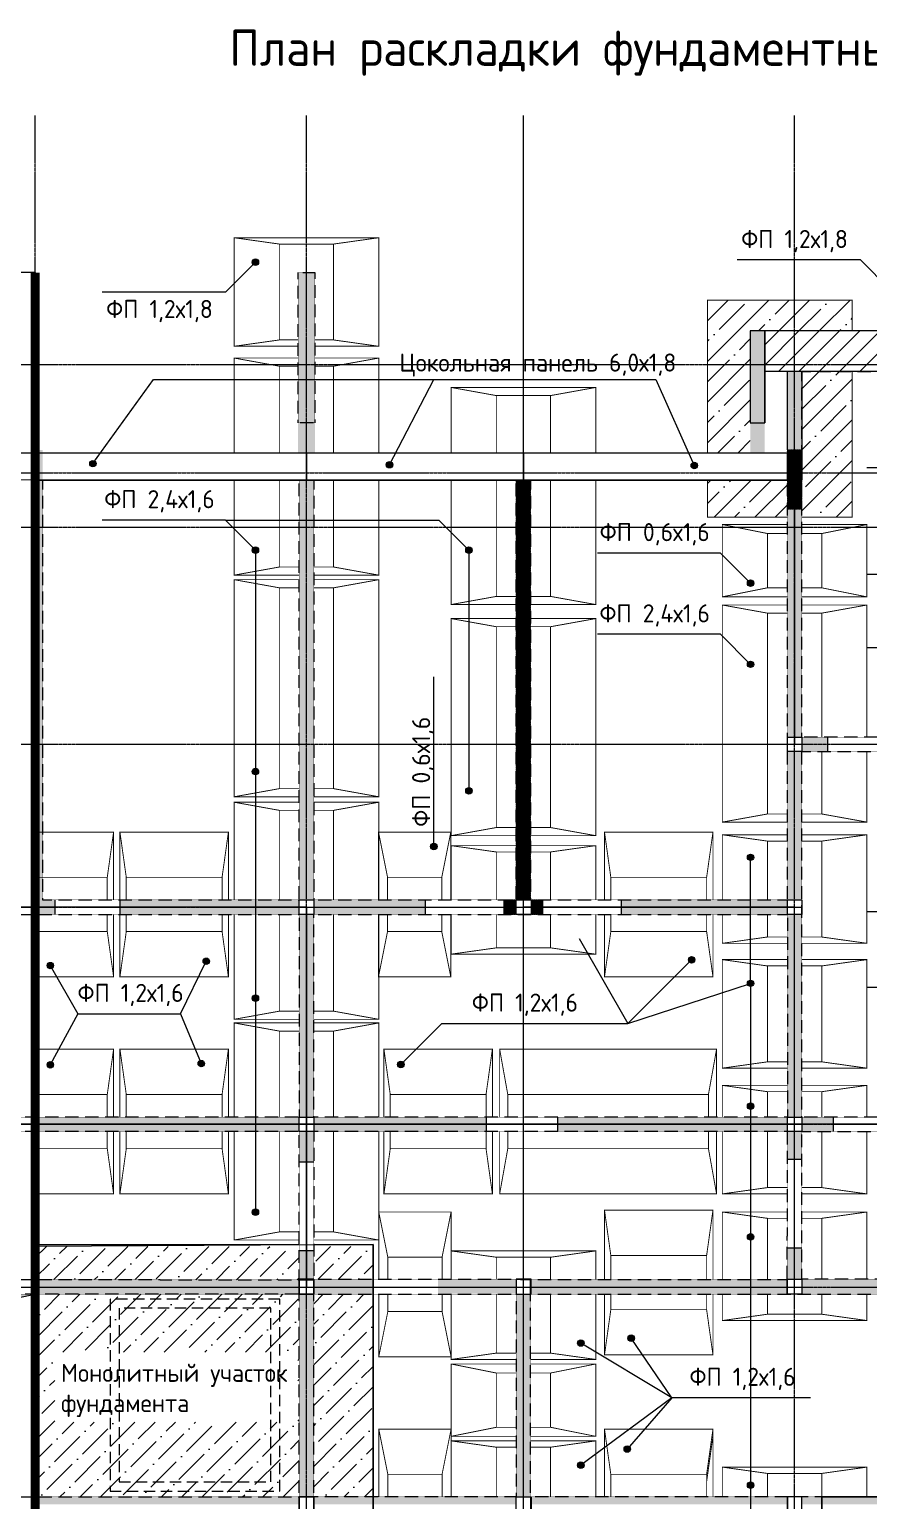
# Model space of a CAD drawing. Header units: millimetres. Extents: x -10163 to 1081624, y -5450 to 230390.
# Drawn here: x 306678 to 315962, y 18710 to 34973 of the extents above; entities that cross this region are included whole.
import ezdxf

# ---------------------------------------------------------------- set-up
doc = ezdxf.new("R2010")
doc.units = ezdxf.units.MM
doc.linetypes.add('HIDDEN', pattern=[0.375, 0.25, -0.125])
doc.linetypes.add('Штрих-пунктир', pattern=[24, 20, -1.5, 1, -1.5])
for name, color, linetype in [('0разрез', 7, 'Continuous'), ('Выноски', 130, 'Continuous'), ('заливка стен', 41, 'Continuous'), ('Кровля', 92, 'Continuous'), ('Лестница', 7, 'Continuous'), ('Оси 2', 253, 'Continuous'), ('Панели', 210, 'Continuous'), ('Перегородки', 150, 'Continuous'), ('Перекрытия', 100, 'Continuous'), ('Покрытия', 50, 'Continuous'), ('Стены', 40, 'Continuous'), ('Стены1', 120, 'Continuous'), ('Стыки', 100, 'Continuous'), ('Фундаменты', 40, 'Continuous')]:
    doc.layers.add(name, color=color, linetype=linetype)
doc.styles.add('ГОСТ', font='GOST Common.ttf', dxfattribs={"height": 400})

msp = doc.modelspace()

# ---------------------------------------------------------------- hatches: boundary and pattern name
at = {"layer": 'Выноски', "lineweight": 9}
h = msp.add_hatch(color=256, dxfattribs=at)
h.dxf.hatch_style = 1
h.paths.add_polyline_path([(309142.729, 32399.45, 1), (309214.218, 32399.45, 1)])
h = msp.add_hatch(color=256, dxfattribs=at)
h.dxf.hatch_style = 1
h.paths.add_polyline_path([(307344.937, 30172.527, 1), (307416.426, 30172.527, 1)])
h = msp.add_hatch(color=256, dxfattribs=at)
h.dxf.hatch_style = 1
h.paths.add_polyline_path([(310625.872, 30160.225, 1), (310697.361, 30160.225, 1)])
h = msp.add_hatch(color=256, dxfattribs=at)
h.dxf.hatch_style = 1
h.paths.add_polyline_path([(313997.764, 30152.608, 1), (314069.253, 30152.608, 1)])
h = msp.add_hatch(color=256, dxfattribs=at)
h.dxf.hatch_style = 1
h.paths.add_polyline_path([(309142.729, 29216.08, 1), (309214.218, 29216.08, 1)])
h = msp.add_hatch(color=256, dxfattribs=at)
h.dxf.hatch_style = 1
h.paths.add_polyline_path([(311504.78, 29216.08, 1), (311576.269, 29216.08, 1)])
h = msp.add_hatch(color=256, dxfattribs=at)
h.dxf.hatch_style = 1
h.paths.add_polyline_path([(314620.69, 28851.717, -1), (314692.179, 28851.717, -1)])
h = msp.add_hatch(color=256, dxfattribs=at)
h.dxf.hatch_style = 1
h.paths.add_polyline_path([(314620.69, 27953.982, -1), (314692.179, 27953.982, -1)])
h = msp.add_hatch(color=256, dxfattribs=at)
h.dxf.hatch_style = 1
h.paths.add_polyline_path([(309142.729, 26768.382, 1), (309214.218, 26768.382, 1)])
h = msp.add_hatch(color=256, dxfattribs=at)
h.dxf.hatch_style = 1
h.paths.add_polyline_path([(311504.78, 26555.244, 1), (311576.269, 26555.244, 1)])
h = msp.add_hatch(color=256, dxfattribs=at)
h.dxf.hatch_style = 1
h.paths.add_polyline_path([(311116.051, 25939.735, 1), (311187.541, 25939.735, 1)])
h = msp.add_hatch(color=256, dxfattribs=at)
h.dxf.hatch_style = 1
h.paths.add_polyline_path([(314620.69, 25820.609, -1), (314692.179, 25820.609, -1)])
h = msp.add_hatch(color=256, dxfattribs=at)
h.dxf.hatch_style = 1
h.paths.add_polyline_path([(313968.548, 24687.973, -1), (314040.037, 24687.973, -1)])
h = msp.add_hatch(color=256, dxfattribs=at)
h.dxf.hatch_style = 1
h.paths.add_polyline_path([(306873.994, 24624.166, -1), (306945.483, 24624.166, -1)])
h = msp.add_hatch(color=256, dxfattribs=at)
h.dxf.hatch_style = 1
h.paths.add_polyline_path([(308599.46, 24671.55, -1), (308670.95, 24671.55, -1)])
h = msp.add_hatch(color=256, dxfattribs=at)
h.dxf.hatch_style = 1
h.paths.add_polyline_path([(314620.69, 24427.739, -1), (314692.179, 24427.739, -1)])
h = msp.add_hatch(color=256, dxfattribs=at)
h.dxf.hatch_style = 1
h.paths.add_polyline_path([(309142.729, 24263.977, 1), (309214.218, 24263.977, 1)])
h = msp.add_hatch(color=256, dxfattribs=at)
h.dxf.hatch_style = 1
h.paths.add_polyline_path([(306873.994, 23527.23, -1), (306945.483, 23527.23, -1)])
h = msp.add_hatch(color=256, dxfattribs=at)
h.dxf.hatch_style = 1
h.paths.add_polyline_path([(308543.941, 23540.468, -1), (308615.431, 23540.468, -1)])
h = msp.add_hatch(color=256, dxfattribs=at)
h.dxf.hatch_style = 1
h.paths.add_polyline_path([(310750.82, 23530.327, -1), (310822.309, 23530.327, -1)])
h = msp.add_hatch(color=256, dxfattribs=at)
h.dxf.hatch_style = 1
h.paths.add_polyline_path([(314620.69, 23069.518, -1), (314692.179, 23069.518, -1)])
h = msp.add_hatch(color=256, dxfattribs=at)
h.dxf.hatch_style = 1
h.paths.add_polyline_path([(309142.729, 21898.071, 1), (309214.218, 21898.071, 1)])
h = msp.add_hatch(color=256, dxfattribs=at)
h.dxf.hatch_style = 1
h.paths.add_polyline_path([(314620.69, 21623.935, -1), (314692.179, 21623.935, -1)])
h = msp.add_hatch(color=256, dxfattribs=at)
h.dxf.hatch_style = 1
h.paths.add_polyline_path([(313299.23, 20505.603, -1), (313370.719, 20505.603, -1)])
h = msp.add_hatch(color=256, dxfattribs=at)
h.dxf.hatch_style = 1
h.paths.add_polyline_path([(312742.644, 20451.597, -1), (312814.134, 20451.597, -1)])
h = msp.add_hatch(color=256, dxfattribs=at)
h.dxf.hatch_style = 1
h.paths.add_polyline_path([(313255.999, 19279.674, -1), (313327.488, 19279.674, -1)])
h = msp.add_hatch(color=256, dxfattribs=at)
h.dxf.hatch_style = 1
h.paths.add_polyline_path([(312742.644, 19101.454, -1), (312814.134, 19101.454, -1)])
h = msp.add_hatch(color=256, dxfattribs=at)
h.dxf.hatch_style = 1
h.paths.add_polyline_path([(314620.69, 18879.439, -1), (314692.179, 18879.439, -1)])
at = {"layer": 'заливка стен', "lineweight": 9}
h = msp.add_hatch(dxfattribs=at)
h.set_pattern_fill('ANSI35', color=256, scale=50)
h.paths.add_polyline_path([(315780, 31190), (315223.24, 31190), (315223.24, 29580), (315780, 29580)])
h.paths.add_polyline_path([(315063.24, 29989.892), (314180, 29989.892), (314180, 29580), (315063.24, 29580)])
h.paths.add_polyline_path([(315780, 31980), (315143.24, 31980), (315143.24, 31640), (315780, 31640)])
h.paths.add_polyline_path([(314653.24, 31270), (314653.24, 31640), (315143.24, 31640), (315143.24, 31980), (314180, 31980), (314180, 31270)])
h.paths.add_polyline_path([(314653.24, 30289.892), (314653.24, 31270), (314180, 31270), (314180, 30289.892)])
at = {"layer": 'Перегородки', "lineweight": 9}
h = msp.add_hatch(color=256, dxfattribs=at)
h.dxf.hatch_style = 1
h.paths.add_polyline_path([(309836.62, 32284.951), (309743.24, 32284.951), (309743.24, 31270), (309836.62, 31270)])
h.paths.add_polyline_path([(309743.24, 32284.951), (309649.859, 32284.951), (309649.859, 31270), (309743.24, 31270)])
h.paths.add_polyline_path([(309836.62, 31270), (309743.24, 31270), (309743.24, 30289.892), (309836.62, 30289.892)])
h.paths.add_polyline_path([(309743.24, 31270), (309649.859, 31270), (309649.859, 30289.892), (309743.24, 30289.892)])
h.paths.add_polyline_path([(309823.24, 29470), (309743.24, 29470), (309743.24, 27070), (309823.24, 27070)])
h.paths.add_polyline_path([(309743.24, 29470), (309663.24, 29470), (309663.24, 27070), (309743.24, 27070)])
h.paths.add_polyline_path([(309743.24, 29991.563), (309663.24, 29991.563), (309663.24, 29470), (309743.24, 29470)])
h.paths.add_polyline_path([(309823.139, 29991.539), (309743.139, 29991.539), (309743.24, 29470), (309823.24, 29470)])
h.paths.add_polyline_path([(306960, 25270), (306743.24, 25270), (306743.24, 25190), (306960, 25190)])
h.paths.add_polyline_path([(306960, 25350), (306823.24, 25350), (306823.24, 25600), (306743.24, 25600), (306743.24, 25270), (306960, 25270)])
h.paths.add_polyline_path([(306823.24, 26100), (306743.24, 26100), (306743.24, 25600), (306823.24, 25600)])
h.paths.add_polyline_path([(306823.24, 27070), (306743.24, 27070), (306743.24, 26100), (306823.24, 26100)])
h.paths.add_polyline_path([(306823.24, 29470), (306743.24, 29470), (306743.24, 27070), (306823.24, 27070)])
h.paths.add_polyline_path([(306823.24, 30325.049), (306743.24, 30325.049), (306743.24, 29470), (306823.24, 29470)])
h.paths.add_polyline_path([(309663.24, 25190), (309663.24, 25270), (307679.729, 25270), (307679.729, 25190)])
h.paths.add_polyline_path([(311060, 25350), (309823.24, 25350), (309823.24, 25270), (311060, 25270)])
h.paths.add_polyline_path([(309743.24, 25350), (309823.24, 25350), (309823.24, 27070), (309743.24, 27070)])
h.paths.add_polyline_path([(309663.24, 25350), (309743.24, 25350), (309743.24, 27070), (309663.24, 27070)])
h.paths.add_polyline_path([(309663.24, 25270), (309663.24, 25350), (307679.729, 25350), (307679.729, 25270)])
h.paths.add_polyline_path([(309823.24, 25270), (309823.24, 25190), (311060, 25190), (311060, 25270)])
h.paths.add_polyline_path([(309823.24, 22950), (309823.24, 22870), (311730, 22870), (311730, 22950)])
h.paths.add_polyline_path([(309743.24, 22950), (309823.24, 22950), (309823.24, 25190), (309743.24, 25190)])
h.paths.add_polyline_path([(309663.24, 22950), (309743.24, 22950), (309743.24, 25190), (309663.24, 25190)])
h.paths.add_polyline_path([(309663.24, 22870), (309663.24, 22950), (306743.24, 22950), (306743.24, 22870)])
h = msp.add_hatch(color=256, dxfattribs=at)
h.dxf.hatch_style = 1
h.paths.add_polyline_path([(314813.24, 31640), (314653.24, 31640), (314653.24, 30933.322), (314813.24, 30933.322)])
h.paths.add_polyline_path([(314813.24, 30933.322), (314653.24, 30933.322), (314653.24, 30288.37), (314813.24, 30288.37)])
h = msp.add_hatch(color=256, dxfattribs=at)
h.dxf.hatch_style = 1
h.paths.add_polyline_path([(307687.518, 21151.712), (306968.042, 21151.712), (306968.042, 21070), (307687.518, 21070)])
h.paths.add_polyline_path([(307687.518, 21070), (306968.042, 21070), (306968.042, 20991.806), (307687.518, 20991.806)])
h.paths.add_polyline_path([(309663.24, 21070), (307688.382, 21070), (307688.382, 20990), (309663.24, 20990)])
h.paths.add_polyline_path([(312063.24, 21155.728), (311199.729, 21156.167), (311199.729, 21070), (312063.24, 21070)])
h.paths.add_polyline_path([(312063.24, 21070), (311199.729, 21070), (311199.729, 20996.533), (312063.24, 20996.533)])
h.paths.add_polyline_path([(309663.24, 21150), (307688.382, 21152.588), (307688.382, 21070), (309663.24, 21070)])
h.paths.add_polyline_path([(306968.653, 21153.531), (306743.24, 21153.826), (306743.24, 21070), (306968.653, 21070)])
h.paths.add_polyline_path([(306968.653, 21070), (306743.24, 21070), (306743.24, 20993.531), (306968.653, 20993.531)])
h.paths.add_polyline_path([(315223.24, 30325.049), (315143.24, 30325.073), (315143.24, 29470), (315223.24, 29470)])
h.paths.add_polyline_path([(315143.24, 30325.073), (315063.24, 30325.097), (315063.24, 29470), (315143.24, 29470)])
h.paths.add_polyline_path([(318143.24, 31190), (318063.24, 31190), (318063.24, 31020), (318143.24, 31020)])
h.paths.add_polyline_path([(318223.24, 31190), (318143.24, 31190), (318143.24, 31020), (318223.24, 31020)])
h.paths.add_polyline_path([(318143.24, 30300), (318063.24, 30300), (318063.24, 29470), (318143.24, 29470)])
h.paths.add_polyline_path([(318223.24, 30300), (318143.24, 30300), (318143.24, 29470), (318223.24, 29470)])
h.paths.add_polyline_path([(318143.24, 23580), (318063.24, 23580), (318063.24, 22950), (318143.24, 22950)])
h.paths.add_polyline_path([(318223.24, 23580), (318143.24, 23580), (318143.24, 22950), (318223.24, 22950)])
h.paths.add_polyline_path([(316700, 22870), (316440, 22870), (316440, 22790), (316700, 22790)])
h.paths.add_polyline_path([(316700, 22950), (316440, 22950), (316440, 22870), (316700, 22870)])
h.paths.add_polyline_path([(313226.479, 25190), (315063.24, 25190), (315063.24, 25270), (313226.479, 25270)])
h.paths.add_polyline_path([(315063.24, 25270), (315063.24, 25350), (313226.479, 25350), (313226.479, 25270)])
h.paths.add_polyline_path([(315223.24, 25350), (315223.24, 26990), (315143.24, 26990), (315143.24, 25350)])
h.paths.add_polyline_path([(315223.24, 27070), (315223.24, 26990), (315510, 26990), (315510, 27070)])
h.paths.add_polyline_path([(315223.24, 27150), (315223.24, 27070), (315510, 27070), (315510, 27150)])
h.paths.add_polyline_path([(315143.24, 27150), (315223.24, 27150), (315223.24, 29470), (315143.24, 29470)])
h.paths.add_polyline_path([(315063.24, 27150), (315143.24, 27150), (315143.24, 29470), (315063.24, 29470)])
h.paths.add_polyline_path([(315143.24, 26990), (315063.24, 26990), (315063.24, 25350), (315143.24, 25350)])
h.paths.add_polyline_path([(318223.24, 24420), (318223.24, 26990), (318143.24, 26990), (318143.24, 24420)])
h.paths.add_polyline_path([(318223.24, 27070), (318223.24, 26990), (320400, 26990), (320400, 27070)])
h.paths.add_polyline_path([(318063.24, 27150), (318143.24, 27150), (318143.24, 29470), (318063.24, 29470)])
h.paths.add_polyline_path([(318063.24, 27070), (318063.24, 27150), (316230, 27150), (316230, 27070)])
h.paths.add_polyline_path([(318063.24, 26990), (318063.24, 27070), (316230, 27070), (316230, 26990)])
h.paths.add_polyline_path([(318143.24, 26990), (318063.24, 26990), (318063.24, 24420), (318143.24, 24420)])
h.paths.add_polyline_path([(318223.24, 27150), (318223.24, 27070), (320400, 27070), (320400, 27150)])
h.paths.add_polyline_path([(318143.24, 27150), (318223.24, 27150), (318223.24, 29470), (318143.24, 29470)])
h.paths.add_polyline_path([(309823.24, 22450), (309823.24, 22790), (309743.24, 22790), (309743.24, 22450)])
h.paths.add_polyline_path([(309823.24, 22870), (309823.24, 22790), (311730, 22790), (311730, 22870)])
h.paths.add_polyline_path([(309663.24, 22790), (309663.24, 22870), (306743.24, 22870), (306743.24, 22790)])
h.paths.add_polyline_path([(309743.24, 22790), (309663.24, 22790), (309663.24, 22450), (309743.24, 22450)])
h.paths.add_polyline_path([(315223.24, 22790), (315143.24, 22790), (315143.24, 22480.041), (315223.24, 22480)])
h.paths.add_polyline_path([(315223.24, 22870), (315223.24, 22790), (315570, 22790), (315570, 22870)])
h.paths.add_polyline_path([(315223.24, 22950), (315223.24, 22870), (315570, 22870), (315570, 22950)])
h.paths.add_polyline_path([(315063.24, 22870), (315063.24, 22950), (312520, 22950), (312520, 22870)])
h.paths.add_polyline_path([(312520, 22790), (315063.24, 22790), (315063.24, 22870), (312520, 22870)])
h.paths.add_polyline_path([(315143.24, 22790), (315063.24, 22790), (315063.082, 22480.081), (315143.24, 22480.041)])
h.paths.add_polyline_path([(315223.098, 21070), (315223.098, 20990), (316700, 20990), (316700, 21070)])
h.paths.add_polyline_path([(315143.24, 21156.841), (315223.098, 21156.841), (315223.098, 21070), (316700, 21070), (316700, 21157.368), (315223.24, 21157.368), (315223.24, 21500), (315143.24, 21500.041)])
h.paths.add_polyline_path([(315143.24, 22950), (315223.24, 22950), (315223.24, 25190), (315143.24, 25190)])
h.paths.add_polyline_path([(312222.822, 21155.647), (312222.822, 21070), (315063.24, 21070), (315063.24, 21156.841), (315143.24, 21156.841), (315143.24, 21500.041), (315062.584, 21500.082), (315062.408, 21154.203)])
h.paths.add_polyline_path([(312143.24, 21155.647), (312222.822, 21155.647), (312143.24, 21155.687)])
h.paths.add_polyline_path([(315063.24, 25190), (315063.24, 22950), (315143.24, 22950), (315143.24, 25190)])
h.paths.add_polyline_path([(309823.24, 21070), (309823.24, 20990), (310480, 20990), (310480, 21070)])
h.paths.add_polyline_path([(309743.24, 21150), (309823.24, 21150), (309823.24, 21070), (310480, 21070), (310480, 21156.533), (309823.24, 21156.867), (309823.24, 21470), (309743.24, 21470)])
h.paths.add_polyline_path([(309663.24, 21150), (309743.24, 21150), (309743.24, 21470), (309663.24, 21470)])
h.paths.add_polyline_path([(309823.24, 18750), (309823.24, 18670), (310480, 18670), (310480, 18750)])
h.paths.add_polyline_path([(309743.24, 18750), (309823.24, 18750), (309823.24, 20990), (309743.24, 20990)])
h.paths.add_polyline_path([(309663.24, 20990), (309663.24, 18750), (309743.24, 18750), (309743.24, 20990)])
h.paths.add_polyline_path([(309663.24, 18670), (309663.24, 18750), (306743.24, 18750), (306743.24, 18670)])
h.paths.add_polyline_path([(315223.098, 18750), (315223.098, 18670), (316700, 18670), (316700, 18750)])
h.paths.add_polyline_path([(312063.24, 18750), (312143.24, 18750), (312143.24, 20990), (312063.24, 20990)])
h.paths.add_polyline_path([(312063.24, 18670), (312063.24, 18750), (310480, 18750), (310480, 18670)])
h.paths.add_polyline_path([(312143.24, 18750), (312222.822, 18750), (312222.822, 18670), (315063.24, 18670), (315063.24, 18750), (312223.24, 18750), (312223.24, 20990), (315063.24, 20990), (315063.24, 21070), (312222.822, 21070), (312222.822, 20990), (312143.24, 20990)])
h = msp.add_hatch(color=256, dxfattribs=at)
h.dxf.hatch_style = 1
h.paths.add_polyline_path([(315143.24, 31190), (315063.24, 31190), (315063.24, 30325.097), (315143.24, 30325.073)])
h = msp.add_hatch(color=256, dxfattribs=at)
h.dxf.hatch_style = 1
h.paths.add_polyline_path([(315223.24, 31190), (315143.24, 31190), (315143.24, 30325.073), (315223.24, 30325.049)])
h = msp.add_hatch(dxfattribs=at)
h.set_pattern_fill('ANSI31', color=256)
h.paths.add_polyline_path([(312223.24, 29470), (312143.24, 29470), (312143.24, 27070), (312223.24, 27070)])
h.paths.add_polyline_path([(312143.24, 29470), (312063.24, 29470), (312063.24, 27070), (312143.24, 27070)])
h.paths.add_polyline_path([(312143.138, 29990.837), (312063.138, 29990.837), (312063.24, 29470), (312143.24, 29470)])
h.paths.add_polyline_path([(312223.138, 29990.812), (312143.138, 29990.812), (312143.24, 29470), (312223.24, 29470)])
h.paths.add_polyline_path([(315143.24, 30325.073), (315063.24, 30325.097), (315063.24, 29670), (315143.24, 29670)])
h.paths.add_polyline_path([(315223.24, 30325.049), (315143.24, 30325.073), (315143.24, 29670), (315223.24, 29670)])
h.paths.add_polyline_path([(312230, 25350), (312230, 25270), (312356.479, 25270), (312356.479, 25350)])
h.paths.add_polyline_path([(312143.24, 25350), (312223.24, 25350), (312223.24, 27070), (312143.24, 27070)])
h.paths.add_polyline_path([(312063.24, 25350), (312143.24, 25350), (312143.24, 27070), (312063.24, 27070)])
h.paths.add_polyline_path([(312063.24, 25270), (312063.24, 25350), (311930, 25350), (311930, 25270)])
h.paths.add_polyline_path([(312063.24, 25190), (312063.24, 25270), (311930, 25270), (311930, 25190)])
h.paths.add_polyline_path([(312230, 25270), (312230, 25190), (312356.479, 25190), (312356.479, 25270)])
at = {"layer": 'Перекрытия', "lineweight": 9}
h = msp.add_hatch(color=256, dxfattribs=at)
h.dxf.hatch_style = 1
h.paths.add_polyline_path([(306743.24, 20990), (304423.24, 20990), (304423.24, 18750), (304810, 20600)])
at = {"layer": 'Стены1', "lineweight": 9}
h = msp.add_hatch(dxfattribs=at)
h.set_pattern_fill('ANSI31', color=256, scale=50)
h.paths.add_polyline_path([(318143.24, 31640), (318093.24, 31640), (315143.24, 31640), (315143.24, 31270), (318143.24, 31270)])
h.paths.add_polyline_path([(320543.24, 31270), (318143.24, 31270), (318143.24, 31190), (318393.24, 31190), (320193.24, 31190), (320463.24, 31190), (320463.24, 29470), (320543.24, 29470)])
h.paths.add_polyline_path([(320543.24, 31640), (320493.24, 31640), (318143.24, 31640), (318143.24, 31270), (320543.24, 31270)])
h.paths.add_polyline_path([(320913.24, 31270), (320543.24, 31270), (320543.24, 29470), (320913.24, 29470)])
h.paths.add_polyline_path([(320913.24, 31640), (320543.24, 31640), (320543.24, 31270), (320913.24, 31270)])
h.paths.add_polyline_path([(320913.24, 29470), (320543.24, 29470), (320543.24, 27070), (320913.24, 27070)])
h.paths.add_polyline_path([(320543.24, 29470), (320463.24, 29470), (320463.24, 27150), (320463.24, 27070), (320543.24, 27070)])
h.paths.add_polyline_path([(320913.24, 27070), (320543.24, 27070), (320543.24, 22500), (320913.24, 22500)])
h.paths.add_polyline_path([(320543.24, 22870), (318143.24, 22870), (318143.24, 22500), (320543.24, 22500)])
h.paths.add_polyline_path([(320543.24, 27070), (320463.24, 27070), (320463.24, 22950), (318143.24, 22950), (318143.24, 22870), (320543.24, 22870)])
h.paths.add_polyline_path([(318143.24, 22870), (317050, 22870), (317050, 22500), (318143.24, 22500)])
h.paths.add_polyline_path([(318143.24, 22950), (316700, 22950), (316700, 22870), (318143.24, 22870)])
h.paths.add_polyline_path([(318143.24, 16870), (316700, 16870), (316700, 16790), (318143.24, 16790)])
h.paths.add_polyline_path([(320543.24, 17240), (318143.24, 17240), (318143.24, 16870), (320543.24, 16870)])
h.paths.add_polyline_path([(320543.24, 16870), (318143.24, 16870), (318143.24, 16790), (320463.24, 16790), (320463.24, 12670), (320543.24, 12670)])
h.paths.add_polyline_path([(320913.24, 17240), (320543.24, 17240), (320543.24, 16870), (320913.24, 16870)])
h.paths.add_polyline_path([(320543.24, 12670), (320463.24, 12670), (320463.24, 8550), (320193.24, 8550), (318393.24, 8550), (318143.24, 8550), (318143.24, 8470), (320543.24, 8470)])
h.paths.add_polyline_path([(320913.24, 12670), (320543.24, 12670), (320543.24, 8470), (320913.24, 8470)])
h.paths.add_polyline_path([(320913.24, 8470), (320543.24, 8470), (320543.24, 8100), (320913.24, 8100)])
h.paths.add_polyline_path([(320543.24, 8470), (318143.24, 8470), (318143.24, 8100), (320493.24, 8100), (320543.24, 8100)])
h.paths.add_polyline_path([(318143.24, 8470), (315143.24, 8470), (315143.24, 8100), (318093.24, 8100), (318143.24, 8100)])
h.paths.add_polyline_path([(295538.24, 17030.658), (296918.24, 17030.658), (296918.24, 18192.021), (295538.24, 18192.021)], flags=9)
h.paths.add_polyline_path([(305008.24, 17030.658), (306388.24, 17030.658), (306388.24, 18192.021), (305008.24, 18192.021)], flags=9)
h.paths.add_polyline_path([(299445, 11227.424), (300825, 11227.424), (300825, 12388.788), (299445, 12388.788)], flags=9)
h.paths.add_polyline_path([(304790, 11227.424), (306260, 11227.424), (306260, 12388.788), (304790, 12388.788)], flags=9)
h.paths.add_polyline_path([(304910, 15057.424), (306380, 15057.424), (306380, 16218.788), (304910, 16218.788)], flags=9)
h.paths.add_polyline_path([(300993.24, 15017.424), (302463.24, 15017.424), (302463.24, 16178.788), (300993.24, 16178.788)], flags=9)
h.paths.add_polyline_path([(296505, 14007.424), (297945, 14007.424), (297945, 15168.788), (296505, 15168.788)], flags=9)
h.paths.add_polyline_path([(301008.24, 17030.658), (302388.24, 17030.658), (302388.24, 18192.021), (301008.24, 18192.021)], flags=9)
h.paths.add_polyline_path([(302178.24, 11206.567), (303618.24, 11206.567), (303618.24, 12367.93), (302178.24, 12367.93)], flags=9)
h.paths.add_polyline_path([(297020, 9804.091), (298490, 9804.091), (298490, 10965.455), (297020, 10965.455)], flags=9)
h.paths.add_polyline_path([(294395, 9804.091), (295835, 9804.091), (295835, 10965.455), (294395, 10965.455)], flags=9)
h.paths.add_polyline_path([(292340, 14007.424), (293810, 14007.424), (293810, 15168.788), (292340, 15168.788)], flags=9)
h.paths.add_polyline_path([(291325, 9804.091), (292765, 9804.091), (292765, 10965.455), (291325, 10965.455)], flags=9)
h.paths.add_polyline_path([(302480, 19504.091), (303950, 19504.091), (303950, 20665.455), (302480, 20665.455)], flags=9)
h.paths.add_polyline_path([(295538.24, 21637.524), (296918.24, 21637.524), (296918.24, 22798.888), (295538.24, 22798.888)], flags=9)
h.paths.add_polyline_path([(305008.24, 21637.524), (306388.24, 21637.524), (306388.24, 22798.888), (305008.24, 22798.888)], flags=9)
h.paths.add_polyline_path([(304910, 23610.758), (306380, 23610.758), (306380, 24772.121), (304910, 24772.121)], flags=9)
h.paths.add_polyline_path([(300993.24, 23650.758), (302463.24, 23650.758), (302463.24, 24812.121), (300993.24, 24812.121)], flags=9)
h.paths.add_polyline_path([(296505, 24660.758), (297945, 24660.758), (297945, 25822.121), (296505, 25822.121)], flags=9)
h.paths.add_polyline_path([(297719.12, 19578.409), (298544.12, 19578.409), (298544.12, 20129.545), (297719.12, 20129.545)], flags=9)
h.paths.add_polyline_path([(293845.74, 19615.076), (294670.74, 19615.076), (294670.74, 20166.212), (293845.74, 20166.212)], flags=9)
h.paths.add_polyline_path([(301008.24, 21637.524), (302388.24, 21637.524), (302388.24, 22798.888), (301008.24, 22798.888)], flags=9)
h.paths.add_polyline_path([(292340, 24660.758), (293810, 24660.758), (293810, 25822.121), (292340, 25822.121)], flags=9)
h.paths.add_polyline_path([(306958.333, 19577.727), (309646.818, 19577.727), (309646.818, 20351.97), (306958.333, 20351.97)], flags=9)
h.paths.add_polyline_path([(315143.24, 31190), (318143.24, 31190), (318143.24, 31270), (315143.24, 31270)])
h.paths.add_polyline_path([(314813.24, 31270), (314813.24, 31190), (315143.24, 31190), (315143.24, 31270)])
h.paths.add_polyline_path([(314813.24, 31640), (314813.24, 31270), (315143.24, 31270), (315143.24, 31640)])
h.paths.add_polyline_path([(317050, 17240), (317050, 16870), (318143.24, 16870), (318143.24, 17240)])
h.paths.add_polyline_path([(315143.24, 8550), (314773.24, 8550), (314773.24, 8470), (315143.24, 8470)])
h.paths.add_polyline_path([(318143.24, 8550), (315143.24, 8550), (315143.24, 8470), (318143.24, 8470)])
h.paths.add_polyline_path([(320913.24, 16870), (320543.24, 16870), (320543.24, 12670), (320913.24, 12670)])
h.paths.add_polyline_path([(314813.24, 8470), (314813.24, 8100), (315143.24, 8100), (315143.24, 8470)])
at = {"layer": 'Фундаменты', "lineweight": 9}
h = msp.add_hatch(dxfattribs=at)
h.set_pattern_fill('ANSI36', color=256, scale=50)
h.paths.add_polyline_path([(309663.24, 21520), (306743.24, 21520), (306743.24, 21153.826), (309663.24, 21150)])
h.paths.add_polyline_path([(310480, 21520), (309823.24, 21520), (309823.24, 21156.867), (310480, 21156.751)])
h.paths.add_polyline_path([(310480, 20990), (309823.24, 20990), (309823.24, 18750), (310480, 18750)])
h.paths.add_polyline_path([(310480, 18580.829), (309823.24, 18580.829), (309823.24, 18220), (310480, 18220)])
h.paths.add_polyline_path([(309663.24, 18580.829), (306743.24, 18585.94), (306743.24, 18220), (309663.24, 18220)])
h.paths.add_polyline_path([(309663.24, 20990), (306743.24, 20990), (306743.24, 18750), (309663.24, 18750)])
h.paths.add_polyline_path([(306958.333, 19577.727), (309646.818, 19577.727), (309646.818, 20351.97), (306958.333, 20351.97)], flags=16)

# ---------------------------------------------------------------- linework, layer by layer
at = {"layer": '0разрез'}
msp.add_lwpolyline([(315443.24, 18750), (316162.969, 18750), (316162.969, 18590), (315443.24, 18590)], close=True, dxfattribs=at)
at = {"layer": 'Выноски', "lineweight": 9}
for p, q in [((309178.474, 32399.45), (308846.278, 32067.255)), ((315871.322, 32424.095), (314508.153, 32424.095)), ((316203.518, 32091.9), (315871.322, 32424.095)), ((308846.278, 32067.255), (307483.109, 32067.255)), ((307380.682, 30172.527), (308049.677, 31101.672)), ((308049.677, 31101.672), (313607.042, 31101.672)), ((310661.616, 30160.225), (311152.162, 31101.672)), ((313607.042, 31101.672), (314033.509, 30152.608)), ((317304.199, 30126.897), (315941.029, 30126.897)), ((308846.278, 29548.275), (307483.109, 29548.275)), ((309178.474, 29216.08), (308846.278, 29548.275)), ((308846.278, 29548.275), (311208.329, 29548.275)), ((311540.524, 29216.08), (311208.329, 29548.275)), ((309178.474, 29216.08), (309178.474, 21898.071)), ((311540.524, 29216.08), (311540.524, 26555.244)), ((314324.239, 29183.913), (312961.07, 29183.913)), ((314656.435, 28851.717), (314324.239, 29183.913)), ((317304.199, 28948.524), (315941.029, 28948.524)), ((314324.239, 28286.177), (312961.07, 28286.177)), ((314656.435, 27953.982), (314324.239, 28286.177)), ((317304.199, 28135.927), (315941.029, 28135.927)), ((311151.796, 25939.735), (311151.796, 27815.175)), ((314656.435, 24427.739), (314656.435, 25820.609)), ((317304.199, 25216.385), (315941.029, 25216.385)), ((312758.41, 24922.277), (313299.689, 23983.37)), ((306909.738, 24624.166), (307212.96, 24090.637)), ((308349.064, 24090.637), (308635.205, 24671.55)), ((314004.292, 24687.973), (313299.689, 23983.37)), ((313299.689, 23983.37), (314656.435, 24427.739)), ((314656.435, 24427.739), (314656.435, 21623.935)), ((317304.199, 24381.775), (315941.029, 24381.775)), ((307212.96, 24090.637), (306909.738, 23527.23)), ((307212.96, 24090.637), (308349.064, 24090.637)), ((308349.064, 24090.637), (308579.686, 23540.468)), ((310786.565, 23530.327), (311239.607, 23983.37)), ((311239.607, 23983.37), (313299.689, 23983.37)), ((314656.435, 21623.935), (314656.435, 14632.578)), ((313783.484, 19846.733), (313334.975, 20505.603)), ((313783.484, 19846.733), (312778.389, 20451.597)), ((313783.484, 19846.733), (312778.389, 19101.454)), ((313783.484, 19846.733), (313291.743, 19279.674)), ((315318.147, 19846.733), (313783.484, 19846.733))]:
    msp.add_line(p, q, dxfattribs=at)
for centre in [(309178.474, 32399.45), (307380.682, 30172.527), (310661.616, 30160.225), (314033.509, 30152.608), (309178.474, 29216.08), (311540.524, 29216.08), (314656.435, 28851.717), (314656.435, 27953.982), (309178.474, 26768.382), (311540.524, 26555.244), (311151.796, 25939.735), (314656.435, 25820.609), (314004.292, 24687.973), (306909.738, 24624.166), (308635.205, 24671.55), (314656.435, 24427.739), (309178.474, 24263.977), (306909.738, 23527.23), (308579.686, 23540.468), (310786.565, 23530.327), (314656.435, 23069.518), (309178.474, 21898.071), (314656.435, 21623.935), (313334.975, 20505.603), (312778.389, 20451.597), (313291.743, 19279.674), (312778.389, 19101.454), (314656.435, 18879.439)]:
    msp.add_circle(centre, 35.745, dxfattribs=at)
at = {"layer": 'Кровля', "lineweight": 9, "const_width": 100}
msp.add_lwpolyline([(306743.24, 32284.951), (306743.24, 7455.049)], dxfattribs=at)
at = {"layer": 'Лестница', "linetype": 'HIDDEN', "lineweight": 9, "ltscale": 500}
for points in [[(307570, 18815.415), (309450, 18815.415), (309450, 20935.415), (307570, 20935.415)], [(307670, 18915.415), (309350, 18915.415), (309350, 20835.415), (307670, 20835.415)]]:
    msp.add_lwpolyline(points, close=True, dxfattribs=at)
at = {"layer": 'Оси 2', "linetype": 'Штрих-пунктир', "lineweight": 9}
for p, q in [((306743.24, 5368.318), (306743.24, 34020)), ((309743.24, 5368.318), (309743.24, 34020)), ((315143.24, 5368.318), (315143.24, 34020)), ((306743.24, 5368.318), (306743.24, 33970)), ((309743.24, 5368.318), (309743.24, 33970)), ((315143.24, 5368.318), (315143.24, 33970)), ((287370, 31270), (323790, 31270)), ((287370, 31270), (323790, 31270)), ((287654.391, 30070), (323790, 30070)), ((287370, 29470), (323790, 29470)), ((287370, 29470), (323790, 29470)), ((287370, 27070), (323790, 27070)), ((287370, 27070), (323790, 27070)), ((287370, 25270), (315223.24, 25270)), ((287370, 25270), (315223.24, 25270)), ((287370, 22870), (323790, 22870)), ((287370, 22870), (323790, 22870)), ((287370, 21070), (323790, 21070)), ((287370, 21070), (323790, 21070))]:
    msp.add_line(p, q, dxfattribs=at)
at = {"layer": 'Оси 2', "linetype": 'Continuous', "lineweight": 9}
for q in [(312143.24, 34020), (312143.24, 33970)]:
    msp.add_line((312143.24, 5368.318), q, dxfattribs=at)
at = {"layer": 'Панели', "linetype": 'Continuous', "lineweight": 9}
for p, q in [((315143.24, 30325.049), (315143.24, 27070)), ((309743.24, 25270), (312143.24, 25270)), ((312143.24, 25270), (315143.24, 25270)), ((315143.24, 25270), (312143.24, 25270))]:
    msp.add_line(p, q, dxfattribs=at)
for points in [[(306743.24, 25270), (306743.24, 32284.951), (304343.24, 32284.951), (304343.24, 25270)], [(306743.24, 25270), (306743.24, 32284.951), (304343.24, 32284.951), (304343.24, 25270)], [(304343.24, 25270), (304343.24, 22870), (309743.24, 22870), (309743.24, 25270)], [(304343.24, 22870), (304343.24, 21070), (309743.24, 21070), (309743.24, 22870)], [(309743.24, 22870), (309743.24, 21070), (315143.24, 21070), (315143.24, 22870)]]:
    msp.add_lwpolyline(points, close=True, dxfattribs=at)
for points in [[(306743.24, 32284.951), (306743.24, 30625.049)], [(309743.24, 25270), (309743.24, 22870), (315143.24, 22870), (315143.24, 25270)], [(318143.24, 22950), (318143.24, 22870), (315143.24, 22870)]]:
    msp.add_lwpolyline(points, dxfattribs=at)
at = {"layer": 'Перегородки', "lineweight": 9}
for p, q in [((314813.24, 31640), (314653.24, 31640)), ((314653.24, 31640), (314653.24, 30625.049)), ((314813.24, 30625.049), (314813.24, 31640)), ((315063.24, 30325.049), (315063.24, 31190)), ((315223.24, 31190), (315063.24, 31190)), ((314653.24, 30625.049), (314813.24, 30625.049)), ((315510, 26990), (315510, 27150)), ((306960, 25350), (306960, 25190)), ((307679.729, 25350), (307679.729, 25190)), ((311060, 25190), (311060, 25350)), ((311930, 25190), (311930, 25350)), ((312356.479, 25190), (312356.479, 25350)), ((313226.479, 25190), (313226.479, 25350)), ((311730, 22950), (311730, 22790)), ((312520, 22950), (312520, 22790)), ((315570, 22950), (315570, 22790)), ((309823.24, 22450), (309663.24, 22450)), ((315223.24, 22480), (315063.082, 22480.081)), ((309823.24, 21470), (309663.24, 21470)), ((315223.24, 21500), (315062.584, 21500.082))]:
    msp.add_line(p, q, dxfattribs=at)
at = {"layer": 'Перегородки', "linetype": 'HIDDEN', "lineweight": 9, "ltscale": 10}
for points in [[(309649.859, 32284.951), (309836.62, 32284.951), (309836.62, 30625.049), (309649.859, 30625.049)], [(306823.24, 29989.892), (306823.24, 25350), (309663.24, 25350), (309663.24, 29989.892)], [(309823.24, 29989.892), (309823.24, 25350), (312063.24, 25350), (312063.24, 29989.892)], [(312223.24, 29989.892), (312223.24, 25350), (315063.24, 25350), (315063.24, 29989.892)], [(318063.24, 26990), (318063.24, 22950), (315223.24, 22950), (315223.24, 26990)], [(309663.24, 25190), (309663.24, 22950), (304423.24, 22950), (304423.24, 25190)], [(315063.24, 25190), (315063.24, 22950), (309823.24, 22950), (309823.24, 25190)]]:
    msp.add_lwpolyline(points, close=True, dxfattribs=at)
for points in [[(315223.24, 27150), (315223.24, 31190), (318063.24, 31190), (318063.24, 27150), (315223.24, 27150)], [(309663.24, 22790), (304423.24, 22790), (304423.24, 21156.867), (309663.24, 21150), (309663.24, 22790)], [(315062.409, 21156.841), (315063.24, 22790), (309823.24, 22790), (309823.24, 21156.867), (315062.408, 21154.203)], [(316700, 21157.368), (315223.24, 21157.368), (315223.24, 22790), (316700, 22790)], [(304423.24, 18750), (309663.24, 18750), (309663.24, 20990), (304423.24, 20990), (304423.24, 18750)], [(312063.24, 20990), (312063.24, 18750), (309823.24, 18750), (309823.24, 20990), (312063.24, 20990)], [(316700, 18750), (312223.24, 18750), (312223.24, 20990), (316700, 20990)]]:
    msp.add_lwpolyline(points, dxfattribs=at)
at = {"layer": 'Перекрытия', "lineweight": 9}
msp.add_line((304810, 20600), (306743.24, 20990), dxfattribs=at)
at = {"layer": 'Перекрытия', "lineweight": 9, "const_width": 10}
msp.add_lwpolyline([(304343.24, 32284.951), (306743.24, 32284.951), (306743.24, 30289.892), (304343.24, 30289.892), (304343.24, 32284.951)], dxfattribs=at)
for points in [[(304343.216, 29992.822), (306743.216, 29992.822), (306743.24, 25270), (304343.24, 25270)], [(304343.24, 25270), (306743.24, 25270), (306743.24, 22870), (304343.24, 22870)], [(304343.24, 22870), (306743.24, 22870), (306743.24, 21070), (304343.24, 21070)]]:
    msp.add_lwpolyline(points, close=True, dxfattribs=at)
at = {"layer": 'Стены', "lineweight": -3}
for p, q in [((309743.24, 30289.892), (309743.24, 29991.551)), ((312143.24, 30289.892), (312143.24, 29990.824))]:
    msp.add_line(p, q, dxfattribs=at)
at = {"layer": 'Стены1', "lineweight": 9}
for p, q in [((315063.24, 31190), (314813.24, 31190)), ((315063.24, 31190), (314813.24, 31190)), ((314813.24, 31190), (314813.24, 30625.049)), ((315063.24, 30625.049), (315063.24, 31190))]:
    msp.add_line(p, q, dxfattribs=at)
for points in [[(320913.24, 8100), (320913.24, 17240), (317050, 17240), (317050, 22500), (320913.24, 22500), (320913.24, 31640), (320493.24, 31640), (320493.24, 31640), (318093.24, 31640), (318093.24, 31640), (314813.24, 31640), (314813.24, 31190)], [(318443.24, 8550), (320193.24, 8550), (320463.24, 8550), (320463.24, 16782.539), (316700, 16782.539), (316700, 22950), (320463.24, 22950), (320463.24, 30854.844), (320463.24, 30854.844), (320463.24, 31190), (318393.24, 31190), (318393.24, 31190), (315223.24, 31190), (315223.24, 29989.892), (298863.24, 29994.844)], [(314773.24, 30289.892), (299233.24, 30289.892)]]:
    msp.add_lwpolyline(points, dxfattribs=at)
at = {"layer": 'Стыки', "lineweight": 9}
for points in [[(315223.24, 26990), (315063.24, 26990), (315063.24, 27150), (315223.24, 27150)], [(309663.24, 25350), (309823.24, 25350), (309823.24, 25190), (309663.24, 25190)], [(312063.24, 25350), (312230, 25350), (312230, 25190), (312063.24, 25190)], [(315063.24, 25350), (315223.24, 25350), (315223.24, 25190), (315063.24, 25190)], [(309823.24, 22790), (309663.24, 22790), (309663.24, 22950), (309823.24, 22950)], [(315223.24, 22790), (315063.24, 22790), (315063.24, 22950), (315223.24, 22950)], [(309663.24, 20990), (309823.24, 20990), (309823.24, 21159.171), (309663.24, 21159.171)], [(309663.24, 21150), (309823.24, 21150), (309823.24, 20990), (309663.24, 20990)], [(312063.24, 20990), (312230.444, 20990), (312230.444, 21159.171), (312063.24, 21159.171)], [(312063.24, 20990), (312222.822, 20990), (312222.822, 21155.647), (312063.24, 21155.647)], [(315062.409, 21156.841), (315223.098, 21156.841), (315223.098, 20990), (315062.409, 20990)], [(315063.24, 21159.171), (315223.977, 21159.171), (315223.977, 20990), (315063.24, 20990)], [(309663.24, 18750), (309823.24, 18750), (309823.24, 18580.829), (309663.24, 18580.829)], [(309663.24, 18590), (309823.24, 18590), (309823.24, 18750), (309663.24, 18750)], [(312063.24, 18750), (312230.444, 18750), (312230.444, 18580.829), (312063.24, 18580.829)], [(312063.24, 18750), (312222.822, 18750), (312222.822, 18584.353), (312063.24, 18584.353)], [(315062.409, 18583.159), (315223.098, 18583.159), (315223.098, 18750), (315062.409, 18750)], [(315063.24, 18580.829), (315223.977, 18580.829), (315223.977, 18750), (315063.24, 18750)]]:
    msp.add_lwpolyline(points, close=True, dxfattribs=at)
at = {"layer": 'Фундаменты', "lineweight": 9, "const_width": 10}
for points in [[(309836.62, 31470), (310543.24, 31470), (310543.24, 32670), (308943.24, 32670), (308943.24, 31470), (309649.859, 31470)], [(308943.24, 32670), (309443.24, 32600), (310043.24, 32600), (310543.24, 32670)], [(309443.24, 32600), (309443.24, 31540)], [(310043.24, 32600), (310043.24, 31540)], [(315780, 31640), (315780, 31980), (314180, 31980), (314180, 30289.892)], [(308943.24, 31470), (309443.24, 31540), (309649.859, 31540)], [(309836.62, 31540), (310043.24, 31540), (310543.24, 31470)], [(308943.24, 31340), (309443.24, 31250), (309649.859, 31250)], [(309649.859, 31340), (308943.24, 31340), (308943.24, 30289.892)], [(309443.24, 31250), (309443.24, 30289.892)], [(310543.24, 30289.892), (310543.24, 31340), (309836.62, 31340)], [(309836.62, 31250), (310043.24, 31250), (310543.24, 31340)], [(310043.24, 31250), (310043.24, 30289.892)], [(315223.24, 29580), (315780, 29580), (315780, 31190)], [(311343.24, 31015), (311843.24, 30925), (312443.24, 30925), (312943.24, 31015)], [(312943.24, 30289.892), (312943.24, 31015), (311343.24, 31015), (311343.24, 30289.892)], [(311843.24, 30925), (311843.24, 30289.892)], [(312443.24, 30925), (312443.24, 30289.892)], [(311343.24, 30326.223), (311343.24, 30289.892)], [(311843.24, 30326.072), (311843.24, 30289.892)], [(312443.24, 30325.89), (312443.24, 30289.892)], [(312943.24, 30289.892), (312943.24, 30325.739)], [(308943.139, 29991.793), (308943.24, 28940), (309663.24, 28940)], [(309443.139, 29991.793), (309443.24, 29030)], [(309823.24, 28940), (310543.24, 28940), (310543.139, 29991.793)], [(310043.139, 29991.793), (310043.24, 29030)], [(311343.24, 29989.892), (311343.24, 28615), (312063.24, 28615)], [(311843.24, 29989.892), (311843.24, 28705)], [(312223.24, 28615), (312943.24, 28615), (312943.24, 29989.892)], [(312443.24, 29989.892), (312443.24, 28705)], [(314179.899, 29990.208), (314180, 29580), (315063.24, 29580)], [(314343.24, 29500), (314843.24, 29400), (315063.24, 29400)], [(315063.24, 29500), (314343.24, 29500), (314343.24, 28700), (315063.24, 28700)], [(315223.24, 28700), (315943.24, 28700), (315943.24, 29500), (315223.24, 29500)], [(315223.24, 29400), (315443.24, 29400), (315943.24, 29500)], [(315063.24, 28800), (314843.24, 28800), (314843.24, 29400), (315063.24, 29400)], [(315223.24, 29400), (315443.24, 29400), (315443.24, 28800), (315223.24, 28800)], [(308943.24, 28940), (309443.24, 29030), (309663.24, 29030)], [(309823.24, 29030), (310043.24, 29030), (310543.24, 28940)], [(309663.24, 28890), (308943.24, 28890), (308943.24, 26490), (309663.24, 26490)], [(308943.24, 28890), (309443.24, 28800), (309663.24, 28800)], [(309443.24, 28800), (309443.24, 26580)], [(309823.24, 28800), (310043.24, 28800), (310543.24, 28890)], [(309823.24, 26490), (310543.24, 26490), (310543.24, 28890), (309823.24, 28890)], [(310043.24, 28800), (310043.24, 26580)], [(314343.24, 28700), (314843.24, 28800), (315063.24, 28800)], [(315223.24, 28800), (315443.24, 28800), (315943.24, 28700)], [(311343.24, 28615), (311843.24, 28705), (312063.24, 28705)], [(312223.24, 28705), (312443.24, 28705), (312943.24, 28615)], [(311343.24, 28460), (311843.24, 28370), (312063.24, 28370)], [(312063.24, 28460), (311343.24, 28460), (311343.24, 26060), (312063.24, 26060)], [(312223.24, 26060), (312943.24, 26060), (312943.24, 28460), (312223.24, 28460)], [(312223.24, 28370), (312443.24, 28370), (312943.24, 28460)], [(314343.24, 28610), (314843.24, 28520), (315063.24, 28520)], [(315063.24, 28610), (314343.24, 28610), (314343.24, 26210), (315063.24, 26210)], [(314843.24, 28520), (314843.24, 26300)], [(315943.24, 27150), (315943.24, 28610), (315223.24, 28610)], [(315223.24, 28520), (315443.24, 28520), (315943.24, 28610)], [(315443.24, 28520), (315443.24, 27150)], [(311843.24, 28370), (311843.24, 26150)], [(312443.24, 28370), (312443.24, 26150)], [(315223.24, 26210), (315943.24, 26210), (315943.24, 26990)], [(315443.24, 26990), (315443.24, 26300)], [(308943.24, 26490), (309443.24, 26580), (309663.24, 26580)], [(309823.24, 26580), (310043.24, 26580), (310543.24, 26490)], [(309663.24, 26430), (308943.24, 26430), (308943.24, 25350)], [(308943.24, 26430), (309443.24, 26340), (309663.24, 26340)], [(309823.24, 26340), (310043.24, 26340), (310543.24, 26430)], [(310543.24, 25350), (310543.24, 26430), (309823.24, 26430)], [(309443.24, 26340), (309443.24, 25350)], [(310043.24, 26340), (310043.24, 25350)], [(314343.24, 26210), (314843.24, 26300), (315063.24, 26300)], [(315223.24, 26300), (315443.24, 26300), (315943.24, 26210)], [(307609.729, 25350), (307609.729, 26100), (306743.24, 26100)], [(307609.729, 26100), (307539.729, 25600), (307539.729, 25350)], [(308879.729, 25350), (308879.729, 26100), (307679.729, 26100), (307679.729, 25350)], [(307679.729, 26100), (307749.729, 25600), (307749.729, 25350)], [(308879.729, 26100), (308809.729, 25600), (308809.729, 25350)], [(311340, 25350), (311340, 26100), (310540, 26100), (310540, 25350)], [(310540, 26100), (310640, 25600), (310640, 25350)], [(311340, 26100), (311240, 25600), (311240, 25350)], [(311343.24, 26060), (311843.24, 26150), (312063.24, 26150)], [(312223.24, 26150), (312443.24, 26150), (312943.24, 26060)], [(314240, 25350), (314240, 26100), (313040, 26100), (313040, 25350)], [(313040, 26100), (313110, 25600), (313110, 25350)], [(314240, 26100), (314170, 25600), (314170, 25350)], [(315063.24, 26070), (314343.24, 26070), (314343.24, 25350)], [(314343.24, 26070), (314843.24, 26000), (315063.24, 26000)], [(315223.24, 26000), (315443.24, 26000), (315943.24, 26070)], [(315223.24, 24870), (315943.24, 24870), (315943.24, 26070), (315223.24, 26070)], [(311343.24, 25950), (311843.24, 25880), (312063.24, 25880)], [(312063.24, 25950), (311343.24, 25950), (311343.24, 25350)], [(311843.24, 25880), (311843.24, 25350)], [(312943.24, 25350), (312943.24, 25950), (312223.24, 25950)], [(312223.24, 25880), (312443.24, 25880), (312943.24, 25950)], [(312443.24, 25880), (312443.24, 25350)], [(314843.24, 26000), (314843.24, 25350)], [(315443.24, 26000), (315443.24, 24940)], [(307539.729, 25600), (306743.24, 25600)], [(308809.729, 25600), (307749.729, 25600)], [(310640, 25350), (310640, 25600), (311240, 25600), (311240, 25350)], [(314170, 25600), (313110, 25600)], [(306743.24, 24500), (307609.729, 24500), (307609.729, 25190)], [(307539.729, 25190), (307539.729, 25000), (307609.729, 24500)], [(307749.729, 25190), (307749.729, 25000), (307679.729, 24500)], [(307679.729, 25190), (307679.729, 24500), (308879.729, 24500), (308879.729, 25190)], [(308809.729, 25190), (308809.729, 25000), (308879.729, 24500)], [(308943.24, 25190), (308943.24, 24030), (309663.24, 24030)], [(309443.24, 25190), (309443.24, 24120)], [(309823.24, 24030), (310543.24, 24030), (310543.24, 25190)], [(310043.24, 25190), (310043.24, 24120)], [(310640, 25190), (310640, 25000), (310540, 24500)], [(310540, 25190), (310540, 24500), (311340, 24500), (311340, 25190)], [(311240, 25190), (311240, 25000), (310640, 25000), (310640, 25190)], [(311240, 25190), (311240, 25000), (311340, 24500)], [(311343.24, 25190), (311343.24, 24750), (312943.24, 24750), (312943.24, 25190)], [(311843.24, 25190), (311843.24, 24820)], [(312443.24, 25190), (312443.24, 24820)], [(313110, 25190), (313110, 25000), (313040, 24500)], [(313040, 25190), (313040, 24500), (314240, 24500), (314240, 25190)], [(314170, 25190), (314170, 25000), (314240, 24500)], [(314343.24, 25190), (314343.24, 24870), (315063.24, 24870)], [(314843.24, 25190), (314843.24, 24940)], [(307539.729, 25000), (306743.24, 25000)], [(308809.729, 25000), (307749.729, 25000)], [(314170, 25000), (313110, 25000)], [(314343.24, 24870), (314843.24, 24940), (315063.24, 24940)], [(315223.24, 24940), (315443.24, 24940), (315943.24, 24870)], [(311343.24, 24750), (311843.24, 24820), (312443.24, 24820), (312943.24, 24750)], [(314343.24, 24690), (314843.24, 24620), (315063.24, 24620)], [(315063.24, 24690), (314343.24, 24690), (314343.24, 23490), (315063.24, 23490)], [(314843.24, 24620), (314843.24, 23560)], [(315223.24, 23490), (315943.24, 23490), (315943.24, 24690), (315223.24, 24690)], [(315223.24, 24620), (315443.24, 24620), (315943.24, 24690)], [(315443.24, 24620), (315443.24, 23560)], [(308943.24, 24030), (309443.24, 24120), (309663.24, 24120)], [(309823.24, 24120), (310043.24, 24120), (310543.24, 24030)], [(309663.24, 23990), (308943.24, 23990), (308943.24, 22950)], [(308943.24, 23990), (309443.24, 23900), (309663.24, 23900)], [(309823.24, 23900), (310043.24, 23900), (310543.24, 23990)], [(310543.24, 22950), (310543.24, 23990), (309823.24, 23990)], [(309443.24, 23900), (309443.24, 22950)], [(310043.24, 23900), (310043.24, 22950)], [(307609.729, 22950), (307609.729, 23700), (306743.24, 23700)], [(307609.729, 23700), (307539.729, 23200), (307539.729, 22950)], [(308879.729, 22950), (308879.729, 23700), (307679.729, 23700), (307679.729, 22950)], [(307679.729, 23700), (307749.729, 23200), (307749.729, 22950)], [(308879.729, 23700), (308809.729, 23200), (308809.729, 22950)], [(311800, 22950), (311800, 23700), (310600, 23700), (310600, 22950)], [(310600, 23700), (310670, 23200), (310670, 22950)], [(311800, 23700), (311730, 23200), (311730, 22950)], [(314280, 22950), (314280, 23700), (311880, 23700), (311880, 22950)], [(311880, 23700), (311970, 23200), (311970, 22950)], [(314280, 23700), (314190, 23200), (314190, 22950)], [(314343.24, 23490), (314843.24, 23560), (315063.24, 23560)], [(315223.24, 23560), (315443.24, 23560), (315943.24, 23490)], [(315063.24, 23300), (314343.24, 23300), (314343.24, 22950)], [(314343.24, 23300), (314843.24, 23230), (315063.24, 23230)], [(315223.24, 23230), (315443.24, 23230), (315943.24, 23300)], [(315943.24, 22950), (315943.24, 23300), (315223.24, 23300)], [(307539.729, 23200), (306743.24, 23200)], [(308809.729, 23200), (307749.729, 23200)], [(311730, 23200), (310670, 23200)], [(314190, 23200), (311970, 23200)], [(314843.24, 23230), (314843.24, 22950)], [(315443.24, 23230), (315443.24, 22950)], [(306743.24, 22100), (307609.729, 22100), (307609.729, 22790)], [(307539.729, 22790), (307539.729, 22600), (307609.729, 22100)], [(307749.729, 22790), (307749.729, 22600), (307679.729, 22100)], [(307679.729, 22790), (307679.729, 22100), (308879.729, 22100), (308879.729, 22790)], [(308809.729, 22790), (308809.729, 22600), (308879.729, 22100)], [(308943.24, 22790), (308943.24, 21590), (309663.24, 21590)], [(309443.24, 22790), (309443.24, 21680)], [(309823.24, 21590), (310543.24, 21590), (310543.24, 22790)], [(310043.24, 22790), (310043.24, 21680)], [(310670, 22790), (310670, 22600), (310600, 22100)], [(310600, 22790), (310600, 22100), (311800, 22100), (311800, 22790)], [(311730, 22790), (311730, 22600), (311800, 22100)], [(311970, 22790), (311970, 22600), (311880, 22100)], [(311880, 22790), (311880, 22100), (314280, 22100), (314280, 22790)], [(314190, 22790), (314190, 22600), (314280, 22100)], [(314343.24, 22790), (314343.24, 22100), (315062.889, 22100)], [(314843.24, 22790), (314843.24, 22170)], [(315223.24, 22100), (315943.24, 22100), (315943.24, 22790)], [(315443.24, 22790), (315443.24, 22170)], [(307539.729, 22600), (306743.24, 22600)], [(308809.729, 22600), (307749.729, 22600)], [(311730, 22600), (310670, 22600)], [(314190, 22600), (311970, 22600)], [(314343.24, 22100), (314843.24, 22170), (315062.924, 22170)], [(315223.24, 22170), (315443.24, 22170), (315943.24, 22100)], [(311343.24, 21156.094), (311343.24, 21900), (310543.24, 21900), (310543.24, 21156.501)], [(310543.24, 21900), (310643.24, 21400), (310643.24, 21156.45)], [(311343.24, 21900), (311243.24, 21400), (311243.24, 21156.145)], [(314240, 21154.621), (314240, 21920), (313040, 21920), (313040, 21155.231)], [(313040, 21920), (313110, 21420), (313110, 21155.196)], [(314240, 21920), (314170, 21420), (314170, 21154.657)], [(315062.787, 21900), (314343.24, 21900), (314343.24, 21154.569)], [(314343.24, 21900), (314843.24, 21830), (315062.752, 21830)], [(314843.24, 21830), (314843.24, 21154.314)], [(315223.24, 21830), (315443.24, 21830), (315943.24, 21900)], [(315943.24, 21157.368), (315943.24, 21900), (315223.24, 21900)], [(315443.24, 21830), (315443.24, 21157.368)], [(308943.24, 21590), (309443.24, 21680), (309663.24, 21680)], [(309823.24, 21680), (310043.24, 21680), (310543.24, 21590)], [(312943.24, 21155.28), (312943.24, 21470), (311343.24, 21470), (311343.24, 21156.094)], [(311343.24, 21470), (311843.24, 21400), (312443.24, 21400), (312943.24, 21470)], [(310643.24, 21156.45), (310643.24, 21400), (311243.24, 21400), (311243.24, 21156.145)], [(311843.24, 21400), (311843.24, 21155.84)], [(312443.24, 21400), (312443.24, 21155.535)], [(314170, 21420), (313110, 21420)], [(310643.24, 20990), (310643.24, 20800), (310543.24, 20300)], [(310543.24, 20990), (310543.24, 20300), (311343.24, 20300), (311343.24, 20990)], [(311243.24, 20990), (311243.24, 20800), (310643.24, 20800), (310643.24, 20990)], [(311243.24, 20990), (311243.24, 20800), (311343.24, 20300)], [(311343.24, 20990), (311343.24, 20270), (312063.24, 20270)], [(311843.24, 20990), (311843.24, 20340)], [(312223.24, 20270), (312943.24, 20270), (312943.24, 20990)], [(312443.24, 20990), (312443.24, 20340)], [(313110, 20990), (313110, 20820), (313040, 20320)], [(313040, 20990), (313040, 20320), (314240, 20320), (314240, 20990)], [(314170, 20990), (314170, 20820), (314240, 20320)], [(314343.24, 20990), (314343.24, 20700), (315943.24, 20700), (315943.24, 20990)], [(314843.24, 20990), (314843.24, 20770)], [(315443.24, 20990), (315443.24, 20770)], [(314170, 20820), (313110, 20820)], [(314343.24, 20700), (314843.24, 20770), (315443.24, 20770), (315943.24, 20700)], [(311343.24, 20270), (311843.24, 20340), (312063.24, 20340)], [(312223.24, 20340), (312443.24, 20340), (312943.24, 20270)], [(312063.24, 20220), (311343.24, 20220), (311343.24, 19420), (312063.24, 19420)], [(311343.24, 20220), (311843.24, 20120), (312063.24, 20120)], [(312223.24, 20120), (312443.24, 20120), (312943.24, 20220)], [(312223.24, 19420), (312943.24, 19420), (312943.24, 20220), (312223.24, 20220)], [(312063.24, 19520), (311843.24, 19520), (311843.24, 20120), (312063.24, 20120)], [(312223.24, 20120), (312443.24, 20120), (312443.24, 19520), (312223.24, 19520)], [(311343.24, 19420), (311843.24, 19520), (312063.24, 19520)], [(312223.24, 19520), (312443.24, 19520), (312943.24, 19420)], [(311343.24, 18750), (311343.24, 19500), (310543.24, 19500), (310543.24, 18750)], [(310543.24, 19500), (310643.24, 19000), (310643.24, 18750)], [(311343.24, 19500), (311243.24, 19000), (311243.24, 18750)], [(312063.24, 19370), (311343.24, 19370), (311343.24, 18750)], [(311343.24, 19370), (311843.24, 19300), (312063.24, 19300)], [(312223.24, 19300), (312443.24, 19300), (312943.24, 19370)], [(312943.24, 18750), (312943.24, 19370), (312223.24, 19370)], [(314240, 18750), (314240, 19500), (313040, 19500), (313040, 18750)], [(313040, 19500), (313110, 19000), (313110, 18750)], [(314240, 19500), (314170, 19000), (314170, 18750)], [(314170, 18750), (314170, 18920), (314240, 19420)], [(311843.24, 19300), (311843.24, 18750)], [(312443.24, 19300), (312443.24, 18750)], [(315943.24, 18750), (315943.24, 19080), (314343.24, 19080), (314343.24, 18750)], [(314343.24, 19080), (314843.24, 19010), (315443.24, 19010), (315943.24, 19080)], [(310643.24, 18750), (310643.24, 19000), (311243.24, 19000), (311243.24, 18750)], [(314170, 19000), (313110, 19000)], [(314843.24, 19010), (314843.24, 18750)], [(314843.24, 18750), (314843.24, 18970)], [(315443.24, 19010), (315443.24, 18750)], [(315443.24, 18750), (315443.24, 18970)]]:
    msp.add_lwpolyline(points, dxfattribs=at)
at = {"layer": 'Фундаменты', "lineweight": 9}
msp.add_lwpolyline([(306743.24, 29989.892), (315063.24, 29989.892), (315063.24, 30289.892), (306743.24, 30289.892)], close=True, dxfattribs=at)
for points in [[(309823.24, 21540), (310480, 21540), (310480, 18220), (306743.24, 18220), (306743.24, 21540), (309663.24, 21540)], [(309823.24, 18200), (310480, 18220), (310480, 21540), (306743.24, 21520), (306743.24, 18200), (309663.24, 18200)]]:
    msp.add_lwpolyline(points, dxfattribs=at)

# ---------------------------------------------------------------- texts
at = {"layer": 'Выноски', "lineweight": 9, "char_height": 200, "style": 'ГОСТ'}
for s, width, insert, attachment_point in [('\\pxqc;ФП 1,2х1,8', 2219.66414, (314032.663, 32755.672), 1), ('\\pxqc;ФП 1,2х1,8', 2219.66414, (307007.619, 31735.678), 7), ('\\pxqc;Цокольная панель 6,0х1,8', 3888.46317, (310358.883, 31389.982), 1), ('\\pxqc;ФП 2,4х1,6', 2219.66414, (307007.619, 29879.852), 1), ('\\pxqc;ФП 0,6х1,6', 2219.66414, (312485.579, 29515.489), 1), ('\\pxqc;ФП 2,4х1,6', 2219.66414, (312485.579, 28617.754), 1), ('\\pxqc;ФП 1,2х1,6', 2219.66414, (306687.654, 24422.213), 1), ('\\pxqc;ФП 1,2х1,6', 2219.66414, (311049.882, 24314.946), 1), ('\\pxqc;ФП 1,2х1,6', 2219.66414, (313457.458, 20178.309), 1)]:
    msp.add_mtext_dynamic_manual_height_columns(s, width=width, gutter_width=2000, heights=[0], dxfattribs=dict(at, insert=insert, attachment_point=attachment_point))
at = {"layer": 'Выноски', "lineweight": 9, "insert": (310911.796, 25656.804), "char_height": 200, "attachment_point": 1, "rotation": 90, "style": 'ГОСТ'}
msp.add_mtext_dynamic_manual_height_columns('\\pxqc;ФП 0,6х1,6', width=2219.66414, gutter_width=2000, heights=[0], dxfattribs=at)
at = {"layer": 'Покрытия', "lineweight": 9, "insert": (308890, 34970), "char_height": 400, "attachment_point": 1, "style": 'ГОСТ'}
msp.add_mtext_dynamic_manual_height_columns('План раскладки фундаментных подушек М 1:100', width=11750, gutter_width=2000, heights=[0], dxfattribs=at)
at = {"layer": 'Фундаменты', "lineweight": 9, "insert": (307028.333, 20221.667), "char_height": 200, "attachment_point": 1, "style": 'ГОСТ'}
msp.add_mtext_dynamic_manual_height_columns('Монолитный участок фундамента', width=2560, gutter_width=2500, heights=[0], dxfattribs=at)

doc.saveas('drawing.dxf')
